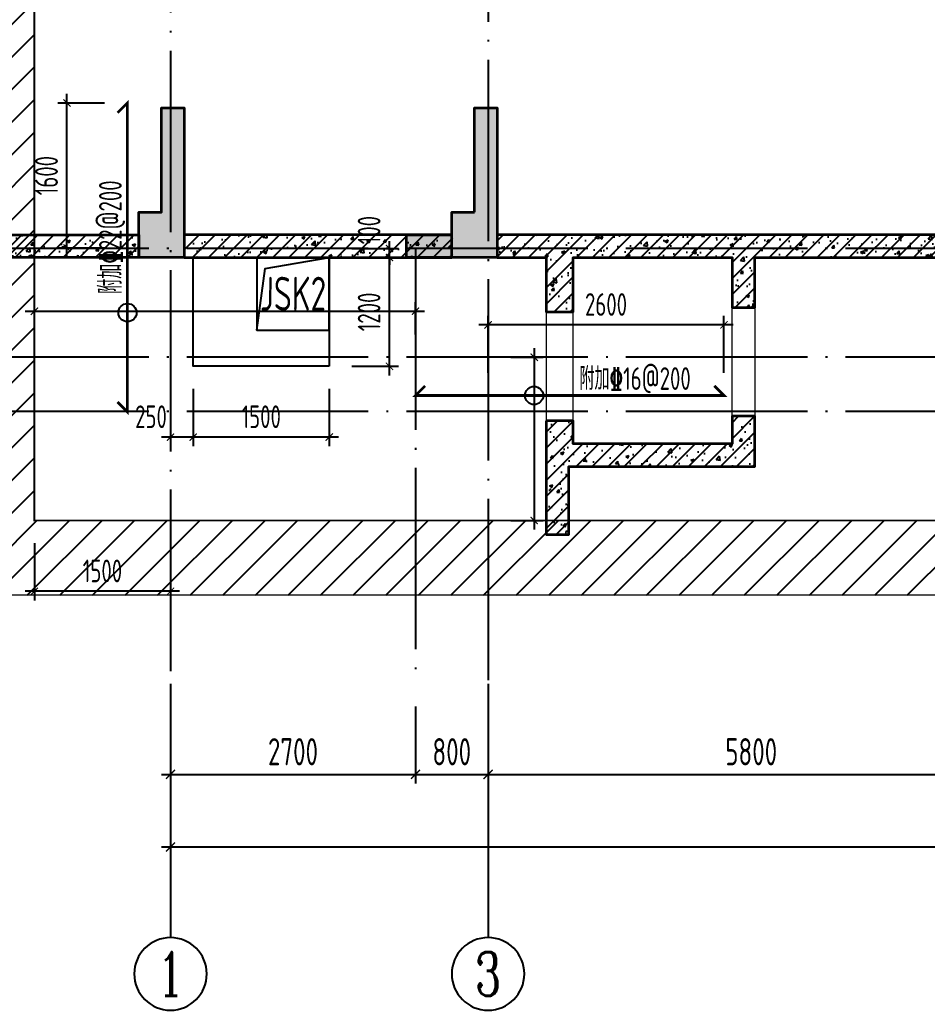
# Model space of a CAD drawing. Extents: x -655480 to 203344, y -294099 to 287156.
# Drawn here: x -408307 to -398307, y 192469 to 203390 of the extents above; entities that cross this region are included whole.
import ezdxf
from ezdxf.enums import TextEntityAlignment as Align

# ---------------------------------------------------------------- set-up
doc = ezdxf.new("R2010")
doc.units = 0
doc.header["$LTSCALE"] = 1000
doc.linetypes.add('DOTE', pattern=[2.42, 2, -0.2, 0.02, -0.2])
doc.layers.get('0').update_dxf_attribs({"linetype": 'CONTINUOUS'})
doc.layers.get('DEFPOINTS').update_dxf_attribs({"linetype": 'CONTINUOUS'})
for name, color, linetype in [('0-R集水坑', 191, 'CONTINUOUS'), ('A-AXIS', 1, 'CONTINUOUS'), ('A-DOTE', 10, 'DOTE'), ('AXIS_NUM', 7, 'CONTINUOUS'), ('S-B板配筋', 6, 'CONTINUOUS'), ('S-B板配筋号', 7, 'CONTINUOUS'), ('S-J基础底板', 5, 'CONTINUOUS'), ('S-J基础底板标注', 3, 'CONTINUOUS'), ('S-Q墙填充', 252, 'CONTINUOUS'), ('S-Q墙实线', 6, 'CONTINUOUS'), ('S-Y一般标注', 3, 'CONTINUOUS'), ('S-降板填充', 75, 'CONTINUOUS')]:
    doc.layers.add(name, color=color, linetype=linetype)
doc.layers.add('WINDOW', color=144, linetype='CONTINUOUS', lineweight=15)
doc.layers.add('板元', color=253, linetype='CONTINUOUS', lineweight=18)
doc.styles.add('TSSD_Axis', font='complex.shx', dxfattribs={"width": 0.7, "bigfont": 'hztxt.shx'})
doc.styles.add('TSSD_DIMENSION', font='Tssdeng.shx', dxfattribs={"width": 0.7, "bigfont": 'tssdchn.shx'})
doc.styles.add('TSSD_REIN', font='tssdeng.shx', dxfattribs={"width": 0.7, "height": 300, "bigfont": 'tssdchn.shx'})
doc.dimstyles.new('TSSD_100_100', dxfattribs={"dimtxt": 300, "dimasz": 100, "dimexe": 100, "dimexo": 250, "dimgap": 100, "dimtad": 1, "dimdec": 0, "dimzin": 0, "dimdsep": 46, "dimtxsty": 'TSSD_DIMENSION', "dimblk": 'ARCHTICK', "dimcen": 0, "dimdle": 100, "dimclrt": 7, "dimadec": 0, "dimazin": 0, "dimtfac": 1, "dimtdec": 0, "dimtix": 1, "dimtmove": 2, "dimatfit": 3, "dimldrblk": 'ARCHTICK', "dimfxl": 1, "dimtolj": 1, "dimtzin": 0, "dimarcsym": 0})
doc.dimstyles.new('TSSD_100_100$0', dxfattribs={"dimtxt": 300, "dimasz": 80, "dimexe": 100, "dimexo": 250, "dimgap": 100, "dimtad": 1, "dimdec": 0, "dimzin": 0, "dimdsep": 46, "dimtxsty": 'TSSD_DIMENSION', "dimblk": 'ARCHTICK', "dimcen": 0, "dimdle": 100, "dimclrd": 3, "dimclre": 3, "dimclrt": 7, "dimadec": 0, "dimazin": 0, "dimtfac": 1, "dimtdec": 0, "dimtix": 1, "dimtmove": 2, "dimatfit": 3, "dimldrblk": 'ARCHTICK', "dimfxl": 1, "dimtolj": 1, "dimtzin": 0, "dimarcsym": 0})
pattern_1 = [(45, (-1438581.56, 463489.72), (-88.388348, 88.388348), []), (50, (-1438581.56, 463489.72), (358.63009, -31.37607), [37.5, -412.5]), (355, (-1438581.56, 463489.72), (-69.37567, 376.09607), [30, -330]), (100.4514, (-1438551.67, 463487.1), (289.25469, 344.71977), [31.8701, -350.57106]), (46.1842, (-1438581.56, 463589.7), (533.62052, -82.7595), [56.25, -618.75]), (96.6356, (-1438537.1, 463582.8), (467.33135, 487.05894), [47.80514, -525.8565]), (351.1842, (-1438581.56, 463589.7), (467.33097, 487.0593), [45, -495]), (21, (-1438531.56, 463564.72), (298.45353, -201.309445), [37.5, -412.5]), (326, (-1438531.56, 463564.72), (121.65767, 362.57502), [30, -330]), (71.4514, (-1438506.7, 463547.94), (420.11131, 161.26525), [31.8701, -350.57106]), (37.5, (-1438581.56, 463489.72), (6.079928, 166.446927), [0, -326, 0, -335, 0, -331.25]), (7.5, (-1438581.56, 463489.72), (131.53477, 197.205856), [0, -191, 0, -318.5, 0, -126.25]), (327.5, (-1438693.06, 463489.72), (266.911218, -11.277436), [0, -125, 0, -390, 0, -517.5]), (317.5, (-1438743.06, 463489.72), (291.593085, 50.05249), [0, -162.5, 0, -259, 0, -367.5])]

# ---------------------------------------------------------------- blocks, each defined once
blk = doc.blocks.new('ts_axno')
at = {"color": 0, "linetype": 'ByBlock', "lineweight": -2}
blk.add_circle((0, 0), 0.5, dxfattribs=at)
at = {"color": 0, "linetype": 'ByBlock', "lineweight": -2, "style": 'TSSD_Axis', "width": 0.7}
blk.add_attdef('A', text='', height=0.6, dxfattribs=at).set_placement((0, 0), align=Align.MIDDLE_CENTER)
blk = doc.blocks.new('_ArchTick')
at = {"color": 0, "linetype": 'ByBlock', "const_width": 0.15}
blk.add_lwpolyline([(-0.5, -0.5), (0.5, 0.5)], dxfattribs=at)
blk = doc.blocks.new('*D511')
at = {"layer": 'DEFPOINTS', "color": 0, "transparency": 16777216}
for p in [(-192191, 265613), (-191391, 265613), (-191391, 264613)]:
    blk.add_point(p, dxfattribs=at)
at = {"layer": 'S-Y一般标注', "color": 0, "lineweight": -2, "transparency": 16777216}
for p, q in [((-192191, 265363), (-192191, 264513)), ((-191391, 265363), (-191391, 264513)), ((-192291, 264613), (-191291, 264613))]:
    blk.add_line(p, q, dxfattribs=at)
at = {"layer": 'S-Y一般标注', "color": 0, "lineweight": -2, "transparency": 16777216, "xscale": 100, "yscale": 100, "zscale": 100, "rotation": 180}
blk.add_blockref('_ArchTick', (-192191, 264613), dxfattribs=at)
at = {"layer": 'S-Y一般标注', "color": 0, "lineweight": -2, "transparency": 16777216, "xscale": 100, "yscale": 100, "zscale": 100}
blk.add_blockref('_ArchTick', (-191391, 264613), dxfattribs=at)
at = {"layer": 'S-Y一般标注', "color": 7, "transparency": 16777216, "insert": (-191791, 264863), "char_height": 300, "attachment_point": 5, "style": 'TSSD_DIMENSION'}
blk.add_mtext('\\A1;800', dxfattribs=at)
blk = doc.blocks.new('*D512')
at = {"layer": 'DEFPOINTS', "color": 0, "transparency": 16777216}
for p in [(-191391, 265613), (-185591, 265613), (-185591, 264613)]:
    blk.add_point(p, dxfattribs=at)
at = {"layer": 'S-Y一般标注', "color": 0, "lineweight": -2, "transparency": 16777216}
for p, q in [((-191391, 265363), (-191391, 264513)), ((-185591, 265363), (-185591, 264513)), ((-191491, 264613), (-185491, 264613))]:
    blk.add_line(p, q, dxfattribs=at)
at = {"layer": 'S-Y一般标注', "color": 0, "lineweight": -2, "transparency": 16777216, "xscale": 100, "yscale": 100, "zscale": 100, "rotation": 180}
blk.add_blockref('_ArchTick', (-191391, 264613), dxfattribs=at)
at = {"layer": 'S-Y一般标注', "color": 0, "lineweight": -2, "transparency": 16777216, "xscale": 100, "yscale": 100, "zscale": 100}
blk.add_blockref('_ArchTick', (-185591, 264613), dxfattribs=at)
at = {"layer": 'S-Y一般标注', "color": 7, "transparency": 16777216, "insert": (-188491, 264863), "char_height": 300, "attachment_point": 5, "style": 'TSSD_DIMENSION'}
blk.add_mtext('\\A1;5800', dxfattribs=at)
blk = doc.blocks.new('*D523')
at = {"layer": 'DEFPOINTS', "color": 0, "transparency": 16777216}
for p in [(-194891, 265613), (-144891, 265613), (-144891, 263813)]:
    blk.add_point(p, dxfattribs=at)
at = {"layer": 'S-Y一般标注', "color": 0, "lineweight": -2, "transparency": 16777216}
for p, q in [((-194891, 265363), (-194891, 263713)), ((-144891, 265363), (-144891, 263713)), ((-194991, 263813), (-144791, 263813))]:
    blk.add_line(p, q, dxfattribs=at)
at = {"layer": 'S-Y一般标注', "color": 0, "lineweight": -2, "transparency": 16777216, "xscale": 100, "yscale": 100, "zscale": 100, "rotation": 180}
blk.add_blockref('_ArchTick', (-194891, 263813), dxfattribs=at)
at = {"layer": 'S-Y一般标注', "color": 0, "lineweight": -2, "transparency": 16777216, "xscale": 100, "yscale": 100, "zscale": 100}
blk.add_blockref('_ArchTick', (-144891, 263813), dxfattribs=at)
at = {"layer": 'S-Y一般标注', "color": 7, "transparency": 16777216, "insert": (-169891, 264063), "char_height": 300, "attachment_point": 5, "style": 'TSSD_DIMENSION'}
blk.add_mtext('\\A1;50000', dxfattribs=at)
blk = doc.blocks.new('*D525')
at = {"layer": 'DEFPOINTS', "color": 0, "transparency": 16777216}
for p in [(-194891, 265613), (-192191, 265613), (-192191, 264613)]:
    blk.add_point(p, dxfattribs=at)
at = {"layer": 'S-Y一般标注', "color": 0, "lineweight": -2, "transparency": 16777216}
for p, q in [((-194891, 265363), (-194891, 264513)), ((-192191, 265363), (-192191, 264513)), ((-194991, 264613), (-192091, 264613))]:
    blk.add_line(p, q, dxfattribs=at)
at = {"layer": 'S-Y一般标注', "color": 0, "lineweight": -2, "transparency": 16777216, "xscale": 100, "yscale": 100, "zscale": 100, "rotation": 180}
blk.add_blockref('_ArchTick', (-194891, 264613), dxfattribs=at)
at = {"layer": 'S-Y一般标注', "color": 0, "lineweight": -2, "transparency": 16777216, "xscale": 100, "yscale": 100, "zscale": 100}
blk.add_blockref('_ArchTick', (-192191, 264613), dxfattribs=at)
at = {"layer": 'S-Y一般标注', "color": 7, "transparency": 16777216, "insert": (-193541, 264863), "char_height": 300, "attachment_point": 5, "style": 'TSSD_DIMENSION'}
blk.add_mtext('\\A1;2700', dxfattribs=at)
blk = doc.blocks.new('*D1231')
at = {"layer": 'DEFPOINTS', "color": 0, "ltscale": 0.5, "transparency": 16777216}
for p in [(-403146, 199669), (-403146, 197869), (-402638, 197869)]:
    blk.add_point(p, dxfattribs=at)
at = {"layer": 'S-J基础底板标注', "color": 3, "lineweight": -2, "ltscale": 0.5, "transparency": 16777216}
for p, q in [((-402638, 199769), (-402638, 197769)), ((-402896, 199669), (-402538, 199669)), ((-402896, 197869), (-402538, 197869))]:
    blk.add_line(p, q, dxfattribs=at)
at = {"layer": 'S-J基础底板标注', "color": 3, "lineweight": -2, "ltscale": 0.5, "transparency": 16777216, "xscale": 80, "yscale": 80, "zscale": 80}
for p, rotation in [((-402638, 199669), 90), ((-402638, 197869), 270)]:
    blk.add_blockref('_ArchTick', p, dxfattribs=dict(at, rotation=rotation))
blk = doc.blocks.new('*D1224')
at = {"layer": 'DEFPOINTS', "color": 0, "transparency": 16777216}
for p in [(-403146, 200026), (-403146, 199247), (-400546, 199247)]:
    blk.add_point(p, dxfattribs=at)
at = {"layer": 'S-J基础底板标注', "color": 3, "lineweight": -2, "transparency": 16777216}
for p, q in [((-403146, 199497), (-403146, 200126)), ((-400546, 199497), (-400546, 200126)), ((-400446, 200026), (-403246, 200026))]:
    blk.add_line(p, q, dxfattribs=at)
at = {"layer": 'S-J基础底板标注', "color": 3, "lineweight": -2, "transparency": 16777216, "xscale": 80, "yscale": 80, "zscale": 80, "rotation": 180}
blk.add_blockref('_ArchTick', (-403146, 200026), dxfattribs=at)
at = {"layer": 'S-J基础底板标注', "color": 3, "lineweight": -2, "transparency": 16777216, "xscale": 80, "yscale": 80, "zscale": 80}
blk.add_blockref('_ArchTick', (-400546, 200026), dxfattribs=at)
at = {"layer": 'S-J基础底板标注', "color": 7, "transparency": 16777216, "insert": (-401846, 200251), "char_height": 250, "attachment_point": 5, "style": 'TSSD_DIMENSION'}
blk.add_mtext('\\A1;2600', dxfattribs=at)
blk = doc.blocks.new('*D1237')
at = {"layer": 'DEFPOINTS', "color": 0, "ltscale": 0.5, "transparency": 16777216}
for p in [(-403946, 200177), (-408146, 199669), (-403946, 199669)]:
    blk.add_point(p, dxfattribs=at)
at = {"layer": 'S-J基础底板标注', "color": 3, "lineweight": -2, "ltscale": 0.5, "transparency": 16777216}
for p, q in [((-408146, 199919), (-408146, 200277)), ((-403946, 199919), (-403946, 200277)), ((-408246, 200177), (-403846, 200177))]:
    blk.add_line(p, q, dxfattribs=at)
at = {"layer": 'S-J基础底板标注', "color": 3, "lineweight": -2, "ltscale": 0.5, "transparency": 16777216, "xscale": 80, "yscale": 80, "zscale": 80, "rotation": 180}
blk.add_blockref('_ArchTick', (-408146, 200177), dxfattribs=at)
at = {"layer": 'S-J基础底板标注', "color": 3, "lineweight": -2, "ltscale": 0.5, "transparency": 16777216, "xscale": 80, "yscale": 80, "zscale": 80}
blk.add_blockref('_ArchTick', (-403946, 200177), dxfattribs=at)
blk = doc.blocks.new('*D1239')
at = {"layer": 'DEFPOINTS', "color": 0, "transparency": 16777216}
for p in [(-408146, 197869), (-406646, 197869), (-408146, 197088)]:
    blk.add_point(p, dxfattribs=at)
at = {"layer": 'S-J基础底板标注', "color": 3, "lineweight": -2, "transparency": 16777216}
for p, q in [((-408146, 197619), (-408146, 196988)), ((-406646, 197619), (-406646, 196988)), ((-406546, 197088), (-408246, 197088))]:
    blk.add_line(p, q, dxfattribs=at)
at = {"layer": 'S-J基础底板标注', "color": 3, "lineweight": -2, "transparency": 16777216, "xscale": 80, "yscale": 80, "zscale": 80}
for p, rotation in [((-408146, 197088), 179.9999999513205), ((-406646, 197088), 359.9999999513205)]:
    blk.add_blockref('_ArchTick', p, dxfattribs=dict(at, rotation=rotation))
at = {"layer": 'S-J基础底板标注', "color": 7, "transparency": 16777216, "insert": (-407396, 197313), "char_height": 250, "attachment_point": 5, "rotation": 360, "style": 'TSSD_DIMENSION'}
blk.add_mtext('\\A1;1500', dxfattribs=at)
blk = doc.blocks.new('*D1240')
at = {"layer": 'DEFPOINTS', "color": 0, "transparency": 16777216}
for p in [(-408810, 199069), (-408146, 199069), (-408146, 197869)]:
    blk.add_point(p, dxfattribs=at)
at = {"layer": 'S-J基础底板标注', "color": 3, "lineweight": -2, "transparency": 16777216}
for p, q in [((-408810, 197769), (-408810, 199169)), ((-408396, 199069), (-408910, 199069)), ((-408396, 197869), (-408910, 197869))]:
    blk.add_line(p, q, dxfattribs=at)
at = {"layer": 'S-J基础底板标注', "color": 3, "lineweight": -2, "transparency": 16777216, "xscale": 80, "yscale": 80, "zscale": 80}
for p, rotation in [((-408810, 199069), 89.99993020811007), ((-408810, 197869), 269.9999302081101)]:
    blk.add_blockref('_ArchTick', p, dxfattribs=dict(at, rotation=rotation))
at = {"layer": 'S-J基础底板标注', "color": 7, "transparency": 16777216, "insert": (-409035, 198469), "char_height": 250, "attachment_point": 5, "rotation": 89.9999, "style": 'TSSD_DIMENSION'}
blk.add_mtext('\\A1;1200', dxfattribs=at)
blk = doc.blocks.new('*D1258')
at = {"layer": 'DEFPOINTS', "color": 0, "transparency": 16777216}
for p in [(-407787, 202472), (-407123, 202472), (-407123, 200872)]:
    blk.add_point(p, dxfattribs=at)
at = {"layer": 'S-J基础底板标注', "color": 3, "lineweight": -2, "transparency": 16777216}
for p, q in [((-407787, 200772), (-407787, 202572)), ((-407373, 202472), (-407887, 202472)), ((-407373, 200872), (-407887, 200872))]:
    blk.add_line(p, q, dxfattribs=at)
at = {"layer": 'S-J基础底板标注', "color": 3, "lineweight": -2, "transparency": 16777216, "xscale": 80, "yscale": 80, "zscale": 80}
for p, rotation in [((-407787, 202472), 90), ((-407787, 200872), 270)]:
    blk.add_blockref('_ArchTick', p, dxfattribs=dict(at, rotation=rotation))
at = {"layer": 'S-J基础底板标注', "color": 7, "transparency": 16777216, "insert": (-408012, 201672), "char_height": 250, "attachment_point": 5, "rotation": 90, "style": 'TSSD_DIMENSION'}
blk.add_mtext('\\A1;1600', dxfattribs=at)
blk = doc.blocks.new('*D2503')
at = {"layer": 'DEFPOINTS', "color": 0, "transparency": 16777216}
for p in [(-406396, 199569), (-404896, 199569), (-406396, 198788)]:
    blk.add_point(p, dxfattribs=at)
at = {"layer": 'S-J基础底板标注', "color": 3, "lineweight": -2, "transparency": 16777216}
for p, q in [((-406396, 199319), (-406396, 198688)), ((-404896, 199319), (-404896, 198688)), ((-404796, 198788), (-406496, 198788))]:
    blk.add_line(p, q, dxfattribs=at)
at = {"layer": 'S-J基础底板标注', "color": 3, "lineweight": -2, "transparency": 16777216, "xscale": 80, "yscale": 80, "zscale": 80}
for p, rotation in [((-406396, 198788), 179.9999999513205), ((-404896, 198788), 359.9999999513205)]:
    blk.add_blockref('_ArchTick', p, dxfattribs=dict(at, rotation=rotation))
at = {"layer": 'S-J基础底板标注', "color": 7, "transparency": 16777216, "insert": (-405646, 199013), "char_height": 250, "attachment_point": 5, "rotation": 360, "style": 'TSSD_DIMENSION'}
blk.add_mtext('\\A1;1500', dxfattribs=at)
blk = doc.blocks.new('*D2504')
at = {"layer": 'DEFPOINTS', "color": 0, "transparency": 16777216}
for p in [(-406646, 199569), (-406396, 199569), (-406646, 198788)]:
    blk.add_point(p, dxfattribs=at)
at = {"layer": 'S-J基础底板标注', "color": 3, "lineweight": -2, "transparency": 16777216}
for p, q in [((-406646, 199319), (-406646, 198688)), ((-406396, 199319), (-406396, 198688)), ((-406296, 198788), (-406746, 198788))]:
    blk.add_line(p, q, dxfattribs=at)
at = {"layer": 'S-J基础底板标注', "color": 3, "lineweight": -2, "transparency": 16777216, "xscale": 80, "yscale": 80, "zscale": 80}
for p, rotation in [((-406646, 198788), 179.9999999532639), ((-406396, 198788), 359.999999953264)]:
    blk.add_blockref('_ArchTick', p, dxfattribs=dict(at, rotation=rotation))
at = {"layer": 'S-J基础底板标注', "color": 7, "transparency": 16777216, "insert": (-406861, 199013), "char_height": 250, "attachment_point": 5, "rotation": 360, "style": 'TSSD_DIMENSION'}
blk.add_mtext('\\A1;250', dxfattribs=at)
blk = doc.blocks.new('*D2505')
at = {"layer": 'DEFPOINTS', "color": 0, "transparency": 16777216}
for p in [(-404896, 200769), (-404232, 200769), (-404896, 199569)]:
    blk.add_point(p, dxfattribs=at)
at = {"layer": 'S-J基础底板标注', "color": 3, "lineweight": -2, "transparency": 16777216}
for p, q in [((-404232, 199469), (-404232, 200869)), ((-404646, 200769), (-404132, 200769)), ((-404646, 199569), (-404132, 199569))]:
    blk.add_line(p, q, dxfattribs=at)
at = {"layer": 'S-J基础底板标注', "color": 3, "lineweight": -2, "transparency": 16777216, "xscale": 80, "yscale": 80, "zscale": 80}
for p, rotation in [((-404232, 200769), 90), ((-404232, 199569), 270)]:
    blk.add_blockref('_ArchTick', p, dxfattribs=dict(at, rotation=rotation))
at = {"layer": 'S-J基础底板标注', "color": 7, "transparency": 16777216, "insert": (-404457, 200169), "char_height": 250, "attachment_point": 5, "rotation": 90, "style": 'TSSD_DIMENSION'}
blk.add_mtext('\\A1;1200', dxfattribs=at)
blk = doc.blocks.new('*D2506')
at = {"layer": 'DEFPOINTS', "color": 0, "transparency": 16777216}
for p in [(-404896, 200869), (-404232, 200869), (-404896, 200769)]:
    blk.add_point(p, dxfattribs=at)
at = {"layer": 'S-J基础底板标注', "color": 3, "lineweight": -2, "transparency": 16777216}
for p, q in [((-404232, 200869), (-404232, 200949)), ((-404646, 200869), (-404132, 200869)), ((-404232, 200769), (-404232, 200869)), ((-404646, 200769), (-404132, 200769)), ((-404232, 200769), (-404232, 200689))]:
    blk.add_line(p, q, dxfattribs=at)
at = {"layer": 'S-J基础底板标注', "color": 3, "lineweight": -2, "transparency": 16777216, "xscale": 80, "yscale": 80, "zscale": 80}
for p, rotation in [((-404232, 200869), 270), ((-404232, 200769), 90)]:
    blk.add_blockref('_ArchTick', p, dxfattribs=dict(at, rotation=rotation))
at = {"layer": 'S-J基础底板标注', "color": 7, "transparency": 16777216, "insert": (-404457, 201071), "char_height": 250, "attachment_point": 5, "rotation": 90, "style": 'TSSD_DIMENSION'}
blk.add_mtext('\\A1;100', dxfattribs=at)
blk = doc.blocks.new('20210827.00163710')
at = {"layer": 'A-AXIS'}
for p, q in [((-250172, -289730.2), (-250172, -292530.2)), ((-246672, -289730.2), (-246672, -292530.2))]:
    blk.add_line(p, q, dxfattribs=at)
at = {"layer": 'A-DOTE'}
for p, q in [((-250172, -268230.2), (-250172, -289730.2)), ((-246672, -280430.2), (-246672, -289730.2)), ((-197172, -284930.2), (-253172, -284930.2)), ((-247472, -284930.2), (-247472, -289730.2)), ((-197172, -286130.2), (-253172, -286130.2)), ((-197172, -286730.2), (-253172, -286730.2))]:
    blk.add_line(p, q, dxfattribs=at)
at = {"layer": 'A-AXIS'}
ref = blk.add_blockref('ts_axno', (-250172, -292930.2), dxfattribs=dict(at, xscale=-800, yscale=800, zscale=800, rotation=180))
ref.add_attrib('1', '1', dxfattribs={"layer": 'AXIS_NUM', "height": 480, "style": 'TSSD_Axis', "width": 0.7}).set_placement((-250172, -292930.2), align=Align.MIDDLE_CENTER)
ref = blk.add_blockref('ts_axno', (-246672, -292930.2), dxfattribs=dict(at, xscale=-800, yscale=800, zscale=800, rotation=180))
ref.add_attrib('2', '3', dxfattribs={"layer": 'AXIS_NUM', "height": 480, "style": 'TSSD_Axis', "width": 0.7}).set_placement((-246672, -292930.2), align=Align.MIDDLE_CENTER)
at = {"layer": 'S-Y一般标注'}
for base, p1, p2, picture, middle in [((-200172, -291530.2), (-250172, -289730.2), (-200172, -289730.2), '*D523', (-225172, -291280.2)), ((-247472, -290730.2), (-250172, -289730.2), (-247472, -289730.2), '*D525', (-248822, -290480.2)), ((-246672, -290730.2), (-247472, -289730.2), (-246672, -289730.2), '*D511', (-247072, -290480.2)), ((-240872, -290730.2), (-246672, -289730.2), (-240872, -289730.2), '*D512', (-243772, -290480.2))]:
    dim = blk.add_linear_dim(base=base, p1=p1, p2=p2, dimstyle='TSSD_100_100', dxfattribs=at)
    dim.commit()
    dim.dimension.update_dxf_attribs({"geometry": picture, "text_midpoint": middle, "insert": (-55280.9, -555343.3)})

msp = doc.modelspace()

# ---------------------------------------------------------------- hatches: boundary and pattern name
at = {"layer": 'S-Q墙填充'}
for points in [[(-406496.04, 200769.14), (-406996.04, 200769.14), (-406996.04, 201269.14), (-406746.04, 201269.14), (-406746.04, 202419.14), (-406496.04, 202419.14)], [(-403296.04, 201269.14), (-403296.04, 202419.14), (-403046.04, 202419.14), (-403046.04, 200769.14), (-404046.04, 200769.14), (-404046.04, 201019.14), (-403546.04, 201019.14), (-403546.04, 201269.14)]]:
    msp.add_hatch(color=252, dxfattribs=at).paths.add_polyline_path(points)
at = {"layer": 'S-Q墙填充', "linetype": 'ByBlock'}
h = msp.add_hatch(dxfattribs=at)
h.set_pattern_fill('钢筋混凝土', color=252, scale=50)
h.set_pattern_definition(pattern_1)
h.paths.add_polyline_path([(-409126.24, 201019.14), (-406996.04, 201019.14), (-406996.04, 200769.14), (-409126.24, 200769.14)])
h = msp.add_hatch(dxfattribs=at)
h.set_pattern_fill('钢筋混凝土', color=252, scale=50)
h.set_pattern_definition([(45, (-1438571.56, 463489.72), (-88.388348, 88.388348), []), (50, (-1438571.56, 463489.72), (358.63009, -31.37607), [37.5, -412.5]), (355, (-1438571.56, 463489.72), (-69.37567, 376.09607), [30, -330]), (100.4514, (-1438541.67, 463487.1), (289.25469, 344.71977), [31.8701, -350.57106]), (46.1842, (-1438571.56, 463589.7), (533.62052, -82.7595), [56.25, -618.75]), (96.6356, (-1438527.1, 463582.8), (467.33135, 487.05894), [47.80514, -525.8565]), (351.1842, (-1438571.56, 463589.7), (467.33097, 487.0593), [45, -495]), (21, (-1438521.56, 463564.72), (298.45353, -201.309445), [37.5, -412.5]), (326, (-1438521.56, 463564.72), (121.65767, 362.57502), [30, -330]), (71.4514, (-1438496.7, 463547.94), (420.11131, 161.26525), [31.8701, -350.57106]), (37.5, (-1438571.56, 463489.72), (6.079928, 166.446927), [0, -326, 0, -335, 0, -331.25]), (7.5, (-1438571.56, 463489.72), (131.53477, 197.205856), [0, -191, 0, -318.5, 0, -126.25]), (327.5, (-1438683.06, 463489.72), (266.911218, -11.277436), [0, -125, 0, -390, 0, -517.5]), (317.5, (-1438733.06, 463489.72), (291.593085, 50.05249), [0, -162.5, 0, -259, 0, -367.5])])
h.paths.add_polyline_path([(-406486.04, 201019.14), (-406486.04, 200769.14), (-403536.04, 200769.14), (-403536.04, 201019.14)])
h = msp.add_hatch(dxfattribs=at)
h.set_pattern_fill('钢筋混凝土', color=252, scale=50)
h.set_pattern_definition(pattern_1)
h.paths.add_polyline_path([(-402506.43, 200769.14), (-402506.43, 200169.14), (-402206.43, 200169.14), (-402206.43, 200769.14), (-400456.43, 200769.14), (-400456.43, 200219.14), (-400206.43, 200219.14), (-400206.43, 200769.14), (-397446.04, 200769.14), (-397446.04, 201019.14), (-403046.04, 201019.14), (-403046.04, 200769.14)])
h = msp.add_hatch(dxfattribs=at)
h.set_pattern_fill('钢筋混凝土', color=252, scale=50)
h.set_pattern_definition(pattern_1)
h.paths.add_polyline_path([(-402506.43, 198969.14), (-402506.43, 197714.71), (-402256.43, 197714.71), (-402256.43, 198466.14), (-400206.43, 198466.14), (-400206.43, 199019.14), (-400456.43, 199019.14), (-400456.43, 198716.14), (-402206.43, 198716.14), (-402206.43, 198969.14)])
at = {"layer": 'S-降板填充'}
h = msp.add_hatch(dxfattribs=at)
h.set_pattern_fill('ANSI31', color=252, scale=80, style=0)
h.paths.add_polyline_path([(-353602.69, 217704.69), (-409646.04, 217704.69), (-409646.04, 197044.71), (-353602.69, 197044.71)])
h.paths.add_polyline_path([(-372340.88, 210569.14), (-372340.88, 213369.14), (-355096.05, 213369.14), (-355096.05, 198469.14), (-396746.05, 198469.14), (-396746.05, 197869.14), (-408146.05, 197869.14), (-408146.05, 212769.14), (-396245.88, 212769.14), (-396245.88, 214469.14), (-390546.05, 214469.14), (-390546.05, 210569.14)], flags=16)

# ---------------------------------------------------------------- linework, layer by layer
at = {"layer": '0-R集水坑'}
for points in [[(-404896.04, 199569.14), (-406396.04, 199569.13), (-406396.04, 200769.13), (-404896.04, 200769.14)], [(-405696.04, 200769.14), (-405696.04, 199969.14), (-404896.04, 199969.14), (-404896.04, 200769.14)]]:
    msp.add_lwpolyline(points, close=True, dxfattribs=at)
msp.add_lwpolyline([(-405696.04, 199969.14), (-405601.08, 200648.55), (-404896.04, 200769.14)], dxfattribs=at)
at = {"layer": 'S-B板配筋', "const_width": 30}
for points in [[(-407229.07, 199175.2), (-407123.01, 199069.14), (-407123.01, 202471.73), (-407229.07, 202365.67)], [(-403839.98, 199353.32), (-403946.04, 199247.26), (-400545.58, 199247.26), (-400651.65, 199353.32)]]:
    msp.add_lwpolyline(points, dxfattribs=at)
at = {"layer": 'S-J基础底板', "const_width": 20}
msp.add_lwpolyline([(-408146.05, 197869.14), (-396746.05, 197869.14), (-396746.05, 198469.14), (-355096.05, 198469.14), (-355096.05, 213369.14), (-372340.88, 213369.14), (-372340.88, 210569.14), (-390546.05, 210569.14), (-390546.05, 214469.14), (-396245.88, 214469.14), (-396245.88, 212769.14), (-408146.05, 212769.14)], close=True, dxfattribs=at)
at = {"layer": 'S-J基础底板标注', "color": 2, "ltscale": 0.5}
for centre in [(-407120.19, 200160.93), (-402638.33, 199247.01)]:
    msp.add_circle(centre, 100, dxfattribs=at)
at = {"layer": 'S-Q墙实线', "lineweight": 35}
for points in [[(-406496.04, 200769.14), (-406996.04, 200769.14), (-406996.04, 201269.14), (-406746.04, 201269.14), (-406746.04, 202419.14), (-406496.04, 202419.14)], [(-403296.04, 201269.14), (-403296.04, 202419.14), (-403046.04, 202419.14), (-403046.04, 200769.14), (-404046.04, 200769.14), (-404046.04, 201019.14), (-403546.04, 201019.14), (-403546.04, 201269.14)], [(-409126.24, 201019.14), (-406996.04, 201019.14), (-406996.04, 200769.14), (-409126.24, 200769.14)], [(-406496.04, 201019.14), (-406496.04, 200769.14), (-403546.04, 200769.14), (-403546.04, 201019.14)], [(-402506.43, 200769.14), (-402506.43, 200169.14), (-402206.43, 200169.14), (-402206.43, 200769.14), (-400456.43, 200769.14), (-400456.43, 200219.14), (-400206.43, 200219.14), (-400206.43, 200769.14), (-397446.04, 200769.14), (-397446.04, 201019.14), (-403046.04, 201019.14), (-403046.04, 200769.14)], [(-402506.43, 198969.14), (-402506.43, 197714.71), (-402256.43, 197714.71), (-402256.43, 198466.14), (-400206.43, 198466.14), (-400206.43, 199019.14), (-400456.43, 199019.14), (-400456.43, 198716.14), (-402206.43, 198716.14), (-402206.43, 198969.14)]]:
    msp.add_lwpolyline(points, close=True, dxfattribs=at)
at = {"layer": 'WINDOW', "linetype": 'ByBlock'}
for points in [[(-400456.43, 200219.14), (-400206.43, 200219.14), (-400206.43, 199019.14), (-400456.43, 199019.14)], [(-402206.43, 200169.14), (-402506.43, 200169.14), (-402506.43, 198969.14), (-402206.43, 198969.14)]]:
    msp.add_lwpolyline(points, close=True, dxfattribs=at)
at = {"layer": '板元', "color": 2}
msp.add_lwpolyline([(-409646.04, 197044.71), (-409646.04, 217704.69), (-353602.69, 217704.69), (-353602.69, 197044.71)], close=True, dxfattribs=at)

# ---------------------------------------------------------------- block references
at = {"layer": 'A-DOTE', "color": 2}
msp.add_blockref('20210827.00163710', (-156474.07, 485799.36), dxfattribs=at)

# ---------------------------------------------------------------- texts
at = {"layer": '0-R集水坑', "style": 'TSSD_REIN', "oblique": 0.5, "width": 0.7}
msp.add_text('JSK2', height=375, dxfattribs=at).set_placement((-405296.03, 200369.15), align=Align.MIDDLE_CENTER)
at = {"layer": 'S-B板配筋号', "color": 1, "style": 'TSSD_REIN', "width": 0.7}
msp.add_text('附加%%13222@200', height=250, rotation=90, dxfattribs=at).set_placement((-407183.58, 200367.74))
msp.add_text('附加%%13216@200', height=250, dxfattribs=at).set_placement((-402140.04, 199309.1))

# ---------------------------------------------------------------- dimensions: what is measured, and where the dimension line sits
at = {"layer": 'S-J基础底板标注'}
for p1, p2, distance, picture, middle in [((-407123.01, 200872.14), (-407123.01, 202471.73), 663.66, '*D1258', (-408011.66, 201671.94)), ((-404896.04, 199569.14), (-404896.04, 200769.14), -663.66, '*D2505', (-404457.39, 200169.14)), ((-400545.58, 199247.26), (-403146.04, 199247.26), -778.4, '*D1224', (-401845.81, 200250.65)), ((-404896.04, 199569.13), (-406396.04, 199569.13), 781.55, '*D2503', (-405646.04, 199012.58)), ((-408146.05, 197869.14), (-408146.05, 199069.14), 663.65, '*D1240', (-409034.7, 198469.14)), ((-406646.04, 197869.14), (-408146.05, 197869.14), 781.55, '*D1239', (-407396.04, 197312.59))]:
    dim = msp.add_aligned_dim(p1=p1, p2=p2, distance=distance, dimstyle='TSSD_100_100$0', override={"dimtxt": 250}, dxfattribs=at)
    dim.commit()
    dim.dimension.update_dxf_attribs({"geometry": picture, "text_midpoint": middle})
for base, p1, p2, angle, picture, middle in [((-404232.39, 200869.14), (-404896.04, 200769.14), (-404896.04, 200869.14), 90, '*D2506', (-404457.39, 201070.74)), ((-406646.04, 198787.58), (-406396.04, 199569.13), (-406646.04, 199569.13), 180, '*D2504', (-406861.11, 199012.58))]:
    dim = msp.add_linear_dim(base=base, p1=p1, p2=p2, angle=angle, dimstyle='TSSD_100_100$0', override={"dimtxt": 250}, dxfattribs=at)
    dim.commit()
    dim.dimension.update_dxf_attribs({"geometry": picture, "text_midpoint": middle, "dimtype": 161})
at = {"layer": 'S-J基础底板标注', "color": 2, "ltscale": 0.5}
dim = msp.add_linear_dim(base=(-403946.04, 200177.37), p1=(-408146.05, 199669.14), p2=(-403946.04, 199669.14), angle=0, text=' ', dimstyle='TSSD_100_100$0', dxfattribs=at)
dim.commit()
dim.dimension.update_dxf_attribs({"geometry": '*D1237', "text_midpoint": (-406036.04, 200177.37), "dimtype": 161})
dim = msp.add_aligned_dim(p1=(-403146.04, 199669.14), p2=(-403146.04, 197869.14), distance=507.98, text=' ', dimstyle='TSSD_100_100$0', dxfattribs=at)
dim.commit()
dim.dimension.update_dxf_attribs({"geometry": '*D1231', "text_midpoint": (-402638.07, 198769.14)})

doc.saveas('drawing.dxf')
